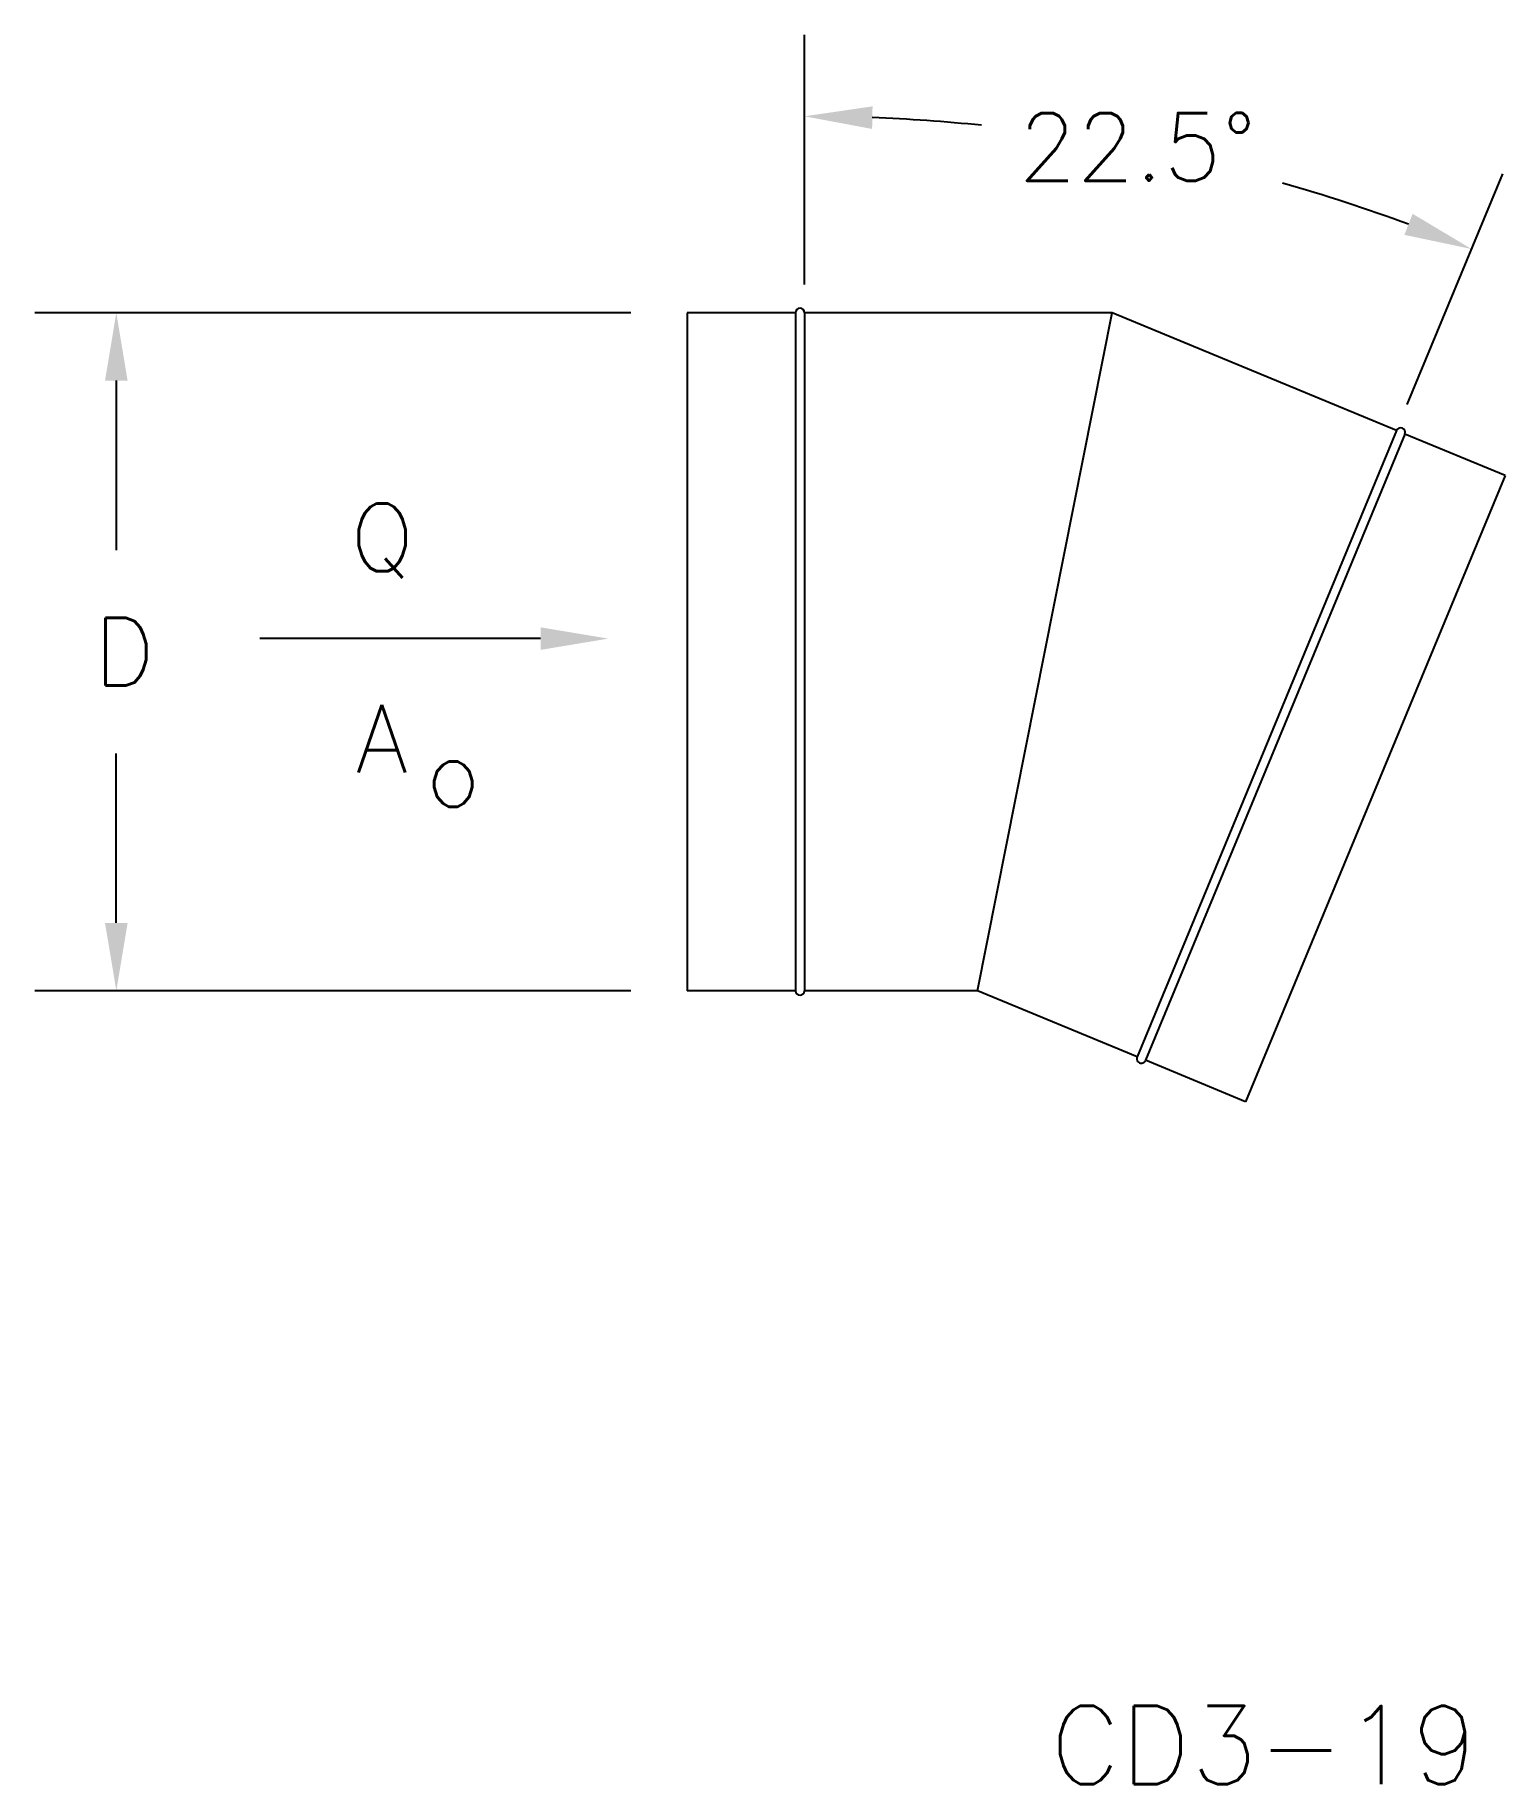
# Model space of a CAD drawing. Extents: x 3.72 to 7.87, y 1.98 to 6.91.
import ezdxf
from ezdxf.enums import TextEntityAlignment as Align

# ---------------------------------------------------------------- set-up
doc = ezdxf.new("R2010")
doc.units = 0
doc.header["$LTSCALE"] = 0.8
doc.header["$MEASUREMENT"] = 0
doc.layers.get('0').update_dxf_attribs({"linetype": 'CONTINUOUS'})
doc.layers.add('NUMBER', color=7, linetype='CONTINUOUS')
doc.styles.add('ROMANS', font='romans')

msp = doc.modelspace()

# ---------------------------------------------------------------- linework, layer by layer
for p, q in [((5.8923, 6.2075), (5.8923, 6.9109)), ((7.5914, 5.8695), (7.8606, 6.5194)), ((5.403, 6.1279), (3.723, 6.1279)), ((5.5611, 6.1279), (5.5611, 4.2172)), ((5.8669, 6.1279), (5.5611, 6.1279)), ((5.8669, 6.1279), (5.8669, 4.2172)), ((6.7596, 6.1279), (5.8923, 6.1279)), ((5.8923, 6.1279), (5.8923, 4.2172)), ((6.3796, 4.2172), (6.7596, 6.1279)), ((7.5609, 5.796), (6.7596, 6.1279)), ((3.9523, 5.9368), (3.9523, 5.4591)), ((7.5609, 5.796), (6.8297, 4.0307)), ((7.5845, 5.7862), (6.8533, 4.021)), ((7.8669, 5.6692), (7.5845, 5.7862)), ((7.8669, 5.6692), (7.1357, 3.904)), ((5.1483, 5.2096), (4.3571, 5.2096)), ((3.9523, 4.4083), (3.9523, 4.8859)), ((5.403, 4.2172), (3.723, 4.2172)), ((5.8669, 4.2172), (5.5611, 4.2172)), ((6.3796, 4.2172), (5.8923, 4.2172)), ((6.8297, 4.0307), (6.3796, 4.2172)), ((7.1357, 3.904), (6.8533, 4.021))]:
    msp.add_line(p, q)
for centre, radius, start, end in [((5.8923, 1.7677), 4.914, 84.1735, 87.772), ((5.8923, 1.7677), 4.914, 69.728, 74.088), ((5.8796, 6.1279), 0.0127, 0, 180), ((7.5727, 5.7911), 0.0127, 337.5, 157.5), ((5.8796, 4.2172), 0.0127, 180, 0), ((6.8415, 4.0258), 0.0127, 157.5, 337.5)]:
    msp.add_arc(centre, radius, start, end)
for points in [[(6.0828, 6.6461), (6.084, 6.7098), (5.8923, 6.6817)], [(7.6065, 6.4069), (7.5833, 6.3476), (7.7728, 6.3076)], [(3.9841, 5.9368), (3.9204, 5.9368), (3.9523, 6.1279)], [(5.1483, 5.2415), (5.1483, 5.1778), (5.3394, 5.2096)], [(3.9841, 4.4083), (3.9204, 4.4083), (3.9523, 4.2172)]]:
    msp.add_solid(points)

# ---------------------------------------------------------------- texts
at = {"style": 'ROMANS'}
msp.add_text('22.5%%d', height=0.19107, dxfattribs=at).set_placement((6.8308, 6.5955), align=Align.MIDDLE_CENTER)
for s, p in [('Q', (4.6116, 5.3993)), ('D', (3.8886, 5.077)), ('A', (4.6269, 4.8318)), ('o', (4.8241, 4.7359))]:
    msp.add_text(s, height=0.1911, dxfattribs=at).set_placement(p)
at = {"layer": 'NUMBER', "style": 'ROMANS'}
msp.add_text('CD3-19', height=0.22, dxfattribs=at).set_placement((6.5848, 1.9813))

doc.saveas('drawing.dxf')
